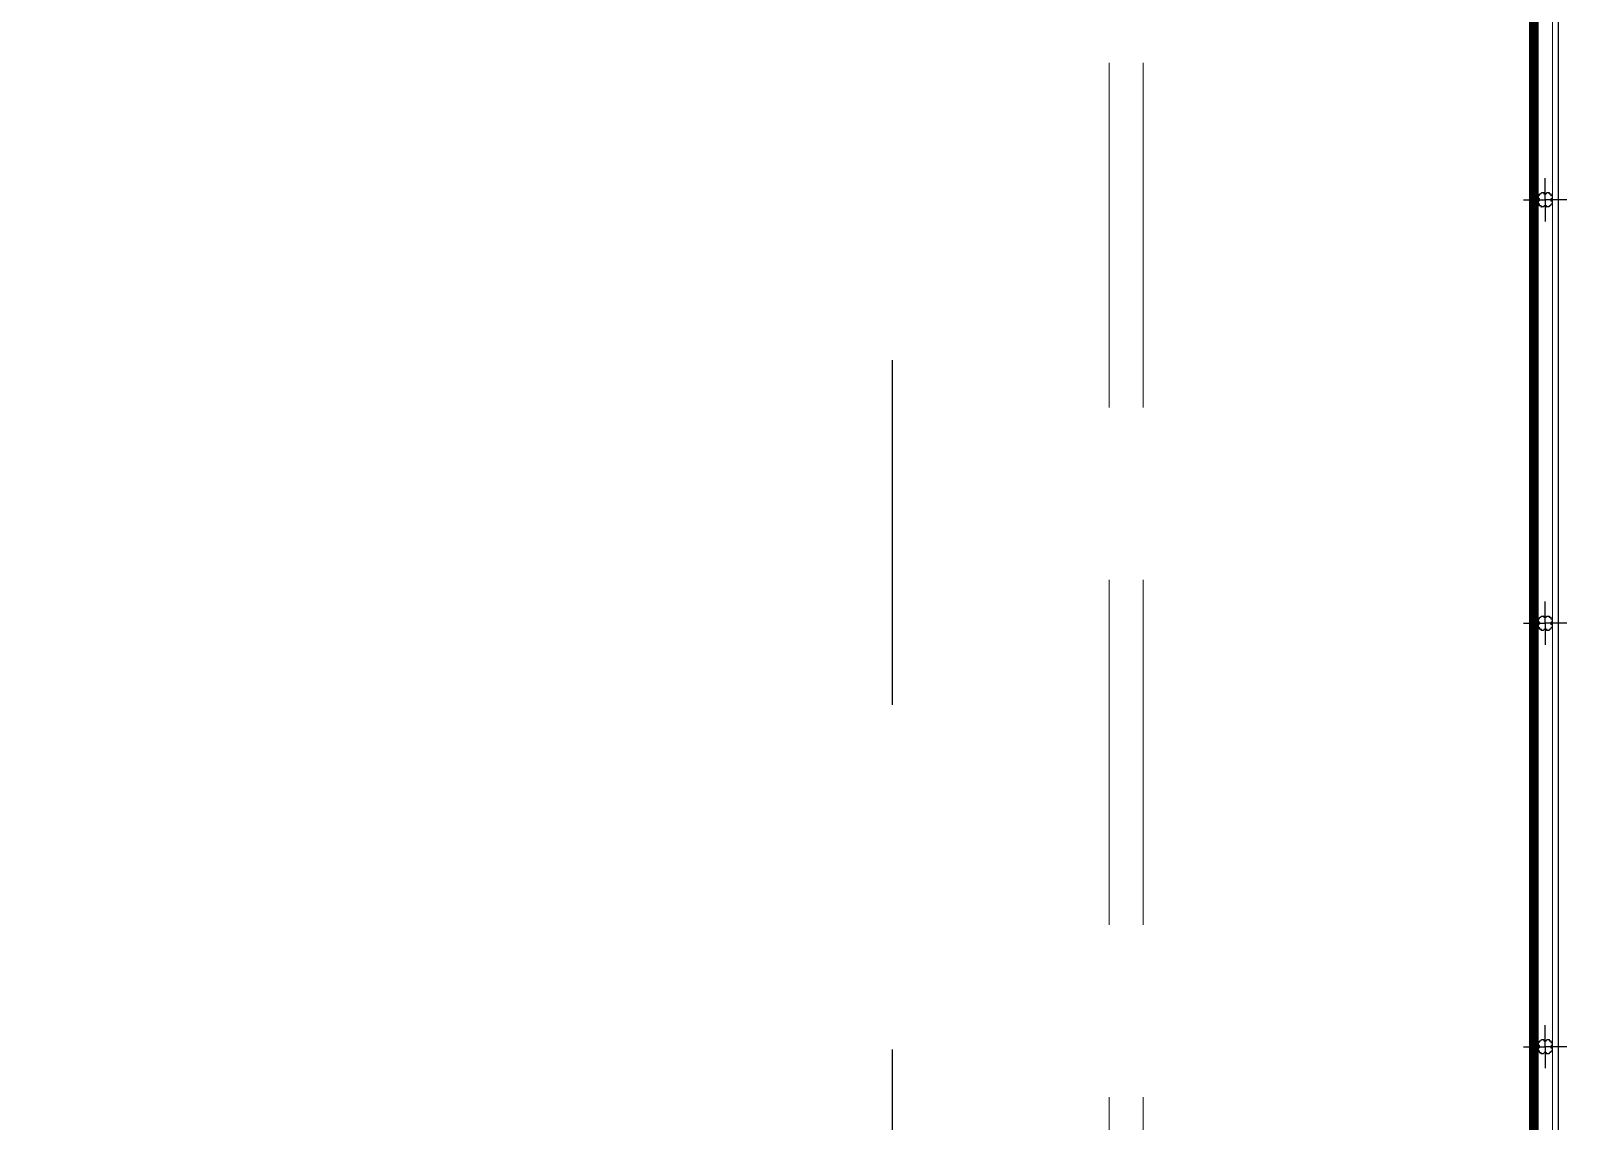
# Model space of a CAD drawing. Header units: millimetres. Extents: x 19 to 123, y 15 to 146.
# Drawn here: x 99.67 to 113.9, y 126.18 to 136.22 of the extents above; entities that cross this region are included whole.
import ezdxf

# ---------------------------------------------------------------- set-up
doc = ezdxf.new("R2010")
doc.units = ezdxf.units.MM
for name, pattern in [('00 Ground$0$Dash', [6.35, 3.175, -3.175]), ('00 Ground$0$DASHDOT', [25.4, 12.7, -6.35, 0, -6.35]), ('00 Ground$0$DASHED2', [9.525, 6.35, -3.175])]:
    doc.linetypes.add(name, pattern=pattern)
for name, color, linetype, lineweight in [('00 Ground$0$A-Panel Exterior', 3, 'Continuous', 0), ('00 Ground$0$A-Panel Interior', 6, 'Continuous', 0), ('00 Ground$0$A-Proyecciones', 252, 'Continuous', 0)]:
    doc.layers.add(name, color=color, linetype=linetype, lineweight=lineweight)
for name, color, linetype in [('00 Ground$0$A-Paneles', 7, 'Continuous'), ('00 Ground$0$E-PERFIL-PLANTA-EJES-GL1', 6, '00 Ground$0$DASHDOT'), ('00 Ground$0$E-PERFIL-PLANTA-TEXTURAS-GL1', 6, 'Continuous'), ('00 Ground$0$PUENTE GRUA', 5, 'Continuous')]:
    doc.layers.add(name, color=color, linetype=linetype)
doc.layers.add('00 Ground$0$E-PERFIL-PLANTA-GL1', color=3, linetype='Continuous', plot=False)

# ---------------------------------------------------------------- blocks, each defined once
blk = doc.blocks.new('00 Ground$0$GL')
at = {"layer": '00 Ground$0$E-PERFIL-PLANTA-TEXTURAS-GL1'}
h = blk.add_hatch(dxfattribs=at)
h.set_pattern_fill('ANSI31', color=256, scale=0.00061, angle=90)
edge = h.paths.add_edge_path()
edge.add_arc((-0.013, 0.063), 0.003, 0, 90, ccw=False)
edge.add_line((-0.01, 0.063), (-0.01, 0.058))
edge.add_arc((-0.007, 0.058), 0.003, 180, 270)
edge.add_line((-0.007, 0.055), (0.007, 0.055))
edge.add_arc((0.007, 0.058), 0.003, 270, 360)
edge.add_line((0.01, 0.058), (0.01, 0.063))
edge.add_arc((0.013, 0.063), 0.003, 90, 180, ccw=False)
edge.add_line((0.013, 0.066), (0.037, 0.066))
edge.add_arc((0.037, 0.063), 0.003, 0, 90, ccw=False)
edge.add_line((0.04, 0.063), (0.04, 0.058))
edge.add_arc((0.043, 0.058), 0.003, 180, 270)
edge.add_line((0.043, 0.055), (0.052, 0.055))
edge.add_arc((0.052, 0.052), 0.003, 0, 90, ccw=False)
edge.add_line((0.055, 0.052), (0.055, 0.043))
edge.add_arc((0.058, 0.043), 0.003, 180, 270)
edge.add_line((0.058, 0.04), (0.063, 0.04))
edge.add_arc((0.063, 0.037), 0.003, 0, 90, ccw=False)
edge.add_line((0.066, 0.037), (0.066, 0.013))
edge.add_arc((0.063, 0.013), 0.003, 270, 360, ccw=False)
edge.add_line((0.063, 0.01), (0.058, 0.01))
edge.add_arc((0.058, 0.007), 0.003, 90, 180)
edge.add_line((0.055, 0.007), (0.055, -0.007))
edge.add_arc((0.058, -0.007), 0.003, 180, 270)
edge.add_line((0.058, -0.01), (0.063, -0.01))
edge.add_arc((0.063, -0.013), 0.003, 0, 90, ccw=False)
edge.add_line((0.066, -0.013), (0.066, -0.037))
edge.add_arc((0.063, -0.037), 0.003, -90, 0, ccw=False)
edge.add_line((0.063, -0.04), (0.058, -0.04))
edge.add_arc((0.058, -0.043), 0.003, 90, 180)
edge.add_line((0.055, -0.043), (0.055, -0.052))
edge.add_arc((0.052, -0.052), 0.003, 270, 360, ccw=False)
edge.add_line((0.052, -0.055), (0.043, -0.055))
edge.add_arc((0.043, -0.058), 0.003, 90, 180)
edge.add_line((0.04, -0.058), (0.04, -0.063))
edge.add_arc((0.037, -0.063), 0.003, -90, 0, ccw=False)
edge.add_line((0.037, -0.066), (0.013, -0.066))
edge.add_arc((0.013, -0.063), 0.003, 180, 270, ccw=False)
edge.add_line((0.01, -0.063), (0.01, -0.058))
edge.add_arc((0.007, -0.058), 0.003, 0, 90)
edge.add_line((0.007, -0.055), (-0.007, -0.055))
edge.add_arc((-0.007, -0.058), 0.003, 90, 180)
edge.add_line((-0.01, -0.058), (-0.01, -0.063))
edge.add_arc((-0.013, -0.063), 0.003, -90, 0, ccw=False)
edge.add_line((-0.013, -0.066), (-0.037, -0.066))
edge.add_arc((-0.037, -0.063), 0.003, 180, 270, ccw=False)
edge.add_line((-0.04, -0.063), (-0.04, -0.058))
edge.add_arc((-0.043, -0.058), 0.003, 0, 90)
edge.add_line((-0.043, -0.055), (-0.052, -0.055))
edge.add_arc((-0.052, -0.052), 0.003, 180, 270, ccw=False)
edge.add_line((-0.055, -0.052), (-0.055, -0.043))
edge.add_arc((-0.058, -0.043), 0.003, 0, 90)
edge.add_line((-0.058, -0.04), (-0.063, -0.04))
edge.add_arc((-0.063, -0.037), 0.003, 180, 270, ccw=False)
edge.add_line((-0.066, -0.037), (-0.066, -0.013))
edge.add_arc((-0.063, -0.013), 0.003, 90, 180, ccw=False)
edge.add_line((-0.063, -0.01), (-0.058, -0.01))
edge.add_arc((-0.058, -0.007), 0.003, 270, 360)
edge.add_line((-0.055, -0.007), (-0.055, 0.007))
edge.add_arc((-0.058, 0.007), 0.003, 0, 90)
edge.add_line((-0.058, 0.01), (-0.063, 0.01))
edge.add_arc((-0.063, 0.013), 0.003, 180, 270, ccw=False)
edge.add_line((-0.066, 0.013), (-0.066, 0.037))
edge.add_arc((-0.063, 0.037), 0.003, 90, 180, ccw=False)
edge.add_line((-0.063, 0.04), (-0.058, 0.04))
edge.add_arc((-0.058, 0.043), 0.003, 270, 360)
edge.add_line((-0.055, 0.043), (-0.055, 0.052))
edge.add_arc((-0.052, 0.052), 0.003, 90, 180, ccw=False)
edge.add_line((-0.052, 0.055), (-0.043, 0.055))
edge.add_arc((-0.043, 0.058), 0.003, 270, 360)
edge.add_line((-0.04, 0.058), (-0.04, 0.063))
edge.add_arc((-0.037, 0.063), 0.003, 90, 180, ccw=False)
edge.add_line((-0.037, 0.066), (-0.013, 0.066))
edge = h.paths.add_edge_path(flags=16)
edge.add_line((-0.01, -0.052), (0.01, -0.052))
edge.add_arc((0.01, -0.055), 0.003, 0, 90, ccw=False)
edge.add_line((0.013, -0.055), (0.013, -0.06))
edge.add_arc((0.016, -0.06), 0.003, 180, 270)
edge.add_line((0.016, -0.063), (0.034, -0.063))
edge.add_arc((0.034, -0.06), 0.003, 270, 360)
edge.add_line((0.037, -0.06), (0.037, -0.055))
edge.add_arc((0.04, -0.055), 0.003, 90, 180, ccw=False)
edge.add_line((0.04, -0.052), (0.049, -0.052))
edge.add_arc((0.049, -0.049), 0.003, 270, 360)
edge.add_line((0.052, -0.049), (0.052, -0.04))
edge.add_arc((0.055, -0.04), 0.003, 90, 180, ccw=False)
edge.add_line((0.055, -0.037), (0.06, -0.037))
edge.add_arc((0.06, -0.034), 0.003, 270, 360)
edge.add_line((0.063, -0.034), (0.063, -0.016))
edge.add_arc((0.06, -0.016), 0.003, 0, 90)
edge.add_line((0.06, -0.013), (0.055, -0.013))
edge.add_arc((0.055, -0.01), 0.003, 180, 270, ccw=False)
edge.add_line((0.052, -0.01), (0.052, 0.01))
edge.add_arc((0.055, 0.01), 0.003, 90, 180, ccw=False)
edge.add_line((0.055, 0.013), (0.06, 0.013))
edge.add_arc((0.06, 0.016), 0.003, 270, 360)
edge.add_line((0.063, 0.016), (0.063, 0.034))
edge.add_arc((0.06, 0.034), 0.003, 0, 90)
edge.add_line((0.06, 0.037), (0.055, 0.037))
edge.add_arc((0.055, 0.04), 0.003, 180, 270, ccw=False)
edge.add_line((0.052, 0.04), (0.052, 0.049))
edge.add_arc((0.049, 0.049), 0.003, 0, 90)
edge.add_line((0.049, 0.052), (0.04, 0.052))
edge.add_arc((0.04, 0.055), 0.003, 180, 270, ccw=False)
edge.add_line((0.037, 0.055), (0.037, 0.06))
edge.add_arc((0.034, 0.06), 0.003, 0, 90)
edge.add_line((0.034, 0.063), (0.016, 0.063))
edge.add_arc((0.016, 0.06), 0.003, 90, 180)
edge.add_line((0.013, 0.06), (0.013, 0.055))
edge.add_arc((0.01, 0.055), 0.003, -90, 0, ccw=False)
edge.add_line((0.01, 0.052), (-0.01, 0.052))
edge.add_arc((-0.01, 0.055), 0.003, 180, 270, ccw=False)
edge.add_line((-0.013, 0.055), (-0.013, 0.06))
edge.add_arc((-0.016, 0.06), 0.003, 0, 90)
edge.add_line((-0.016, 0.063), (-0.034, 0.063))
edge.add_arc((-0.034, 0.06), 0.003, 90, 180)
edge.add_line((-0.037, 0.06), (-0.037, 0.055))
edge.add_arc((-0.04, 0.055), 0.003, -90, 0, ccw=False)
edge.add_line((-0.04, 0.052), (-0.049, 0.052))
edge.add_arc((-0.049, 0.049), 0.003, 90, 180)
edge.add_line((-0.052, 0.049), (-0.052, 0.04))
edge.add_arc((-0.055, 0.04), 0.003, -90, 0, ccw=False)
edge.add_line((-0.055, 0.037), (-0.06, 0.037))
edge.add_arc((-0.06, 0.034), 0.003, 90, 180)
edge.add_line((-0.063, 0.034), (-0.063, 0.016))
edge.add_arc((-0.06, 0.016), 0.003, 180, 270)
edge.add_line((-0.06, 0.013), (-0.055, 0.013))
edge.add_arc((-0.055, 0.01), 0.003, 0, 90, ccw=False)
edge.add_line((-0.052, 0.01), (-0.052, -0.01))
edge.add_arc((-0.055, -0.01), 0.003, -90, 0, ccw=False)
edge.add_line((-0.055, -0.013), (-0.06, -0.013))
edge.add_arc((-0.06, -0.016), 0.003, 90, 180)
edge.add_line((-0.063, -0.016), (-0.063, -0.034))
edge.add_arc((-0.06, -0.034), 0.003, 180, 270)
edge.add_line((-0.06, -0.037), (-0.055, -0.037))
edge.add_arc((-0.055, -0.04), 0.003, 0, 90, ccw=False)
edge.add_line((-0.052, -0.04), (-0.052, -0.049))
edge.add_arc((-0.049, -0.049), 0.003, 180, 270)
edge.add_line((-0.049, -0.052), (-0.04, -0.052))
edge.add_arc((-0.04, -0.055), 0.003, 0, 90, ccw=False)
edge.add_line((-0.037, -0.055), (-0.037, -0.06))
edge.add_arc((-0.034, -0.06), 0.003, 180, 270)
edge.add_line((-0.034, -0.063), (-0.016, -0.063))
edge.add_arc((-0.016, -0.06), 0.003, 270, 360)
edge.add_line((-0.013, -0.06), (-0.013, -0.055))
edge.add_arc((-0.01, -0.055), 0.003, 90, 180, ccw=False)
at = {"layer": '00 Ground$0$E-PERFIL-PLANTA-EJES-GL1', "ltscale": 0.05}
for p, q in [((0, 0), (0, 0.199)), ((-0.199, 0), (0, 0)), ((0, 0), (0, -0.199)), ((0.199, 0), (0, 0))]:
    blk.add_line(p, q, dxfattribs=at)
blk = doc.blocks.new('*U145')
h = blk.add_hatch()
h.set_pattern_fill('ANSI31', color=250)
h.set_pattern_definition([(45, (-13597.1444, 7821.7855), (-2.24506403, 2.24506403), [])])
h.paths.add_polyline_path([(0, 0), (17747, 0), (17747, 80), (0, 80)])
at = {"layer": '00 Ground$0$A-Paneles', "color": 4}
blk.add_lwpolyline([(0, 0), (17747, 0), (17747, 80), (0, 80)], close=True, dxfattribs=at)

msp = doc.modelspace()

# ---------------------------------------------------------------- linework, layer by layer
msp.add_lwpolyline([(113.735, 139.891), (121.148, 139.891), (121.148, 85.141), (113.735, 85.141)], close=True)
at = {"layer": '00 Ground$0$A-Panel Exterior'}
msp.add_lwpolyline([(113.68, 73.082), (113.735, 73.082), (113.735, 140.049), (113.68, 140.049)], close=True, dxfattribs=at)
at = {"layer": '00 Ground$0$A-Proyecciones', "linetype": '00 Ground$0$DASHED2', "ltscale": 0.5}
for points in [[(109.6, 123.227), (109.6, 138.306)], [(109.912, 123.227), (109.912, 138.306)]]:
    msp.add_lwpolyline(points, dxfattribs=at)
at = {"layer": '00 Ground$0$PUENTE GRUA', "color": 242, "linetype": '00 Ground$0$Dash'}
msp.add_lwpolyline([(39.6, 139.539), (107.6, 139.539), (107.6, 67.538), (39.6, 67.538)], close=True, dxfattribs=at)

# ---------------------------------------------------------------- block references
at = {"layer": '00 Ground$0$A-Panel Interior', "xscale": 0.001, "yscale": 0.001, "zscale": 0.001, "rotation": 270}
msp.add_blockref('*U145', (113.468, 139.626), dxfattribs=at)
at = {"layer": '00 Ground$0$E-PERFIL-PLANTA-GL1'}
for p in [(113.614, 134.666), (113.614, 130.766), (113.614, 126.866)]:
    msp.add_blockref('00 Ground$0$GL', p, dxfattribs=at)

doc.saveas('drawing.dxf')
